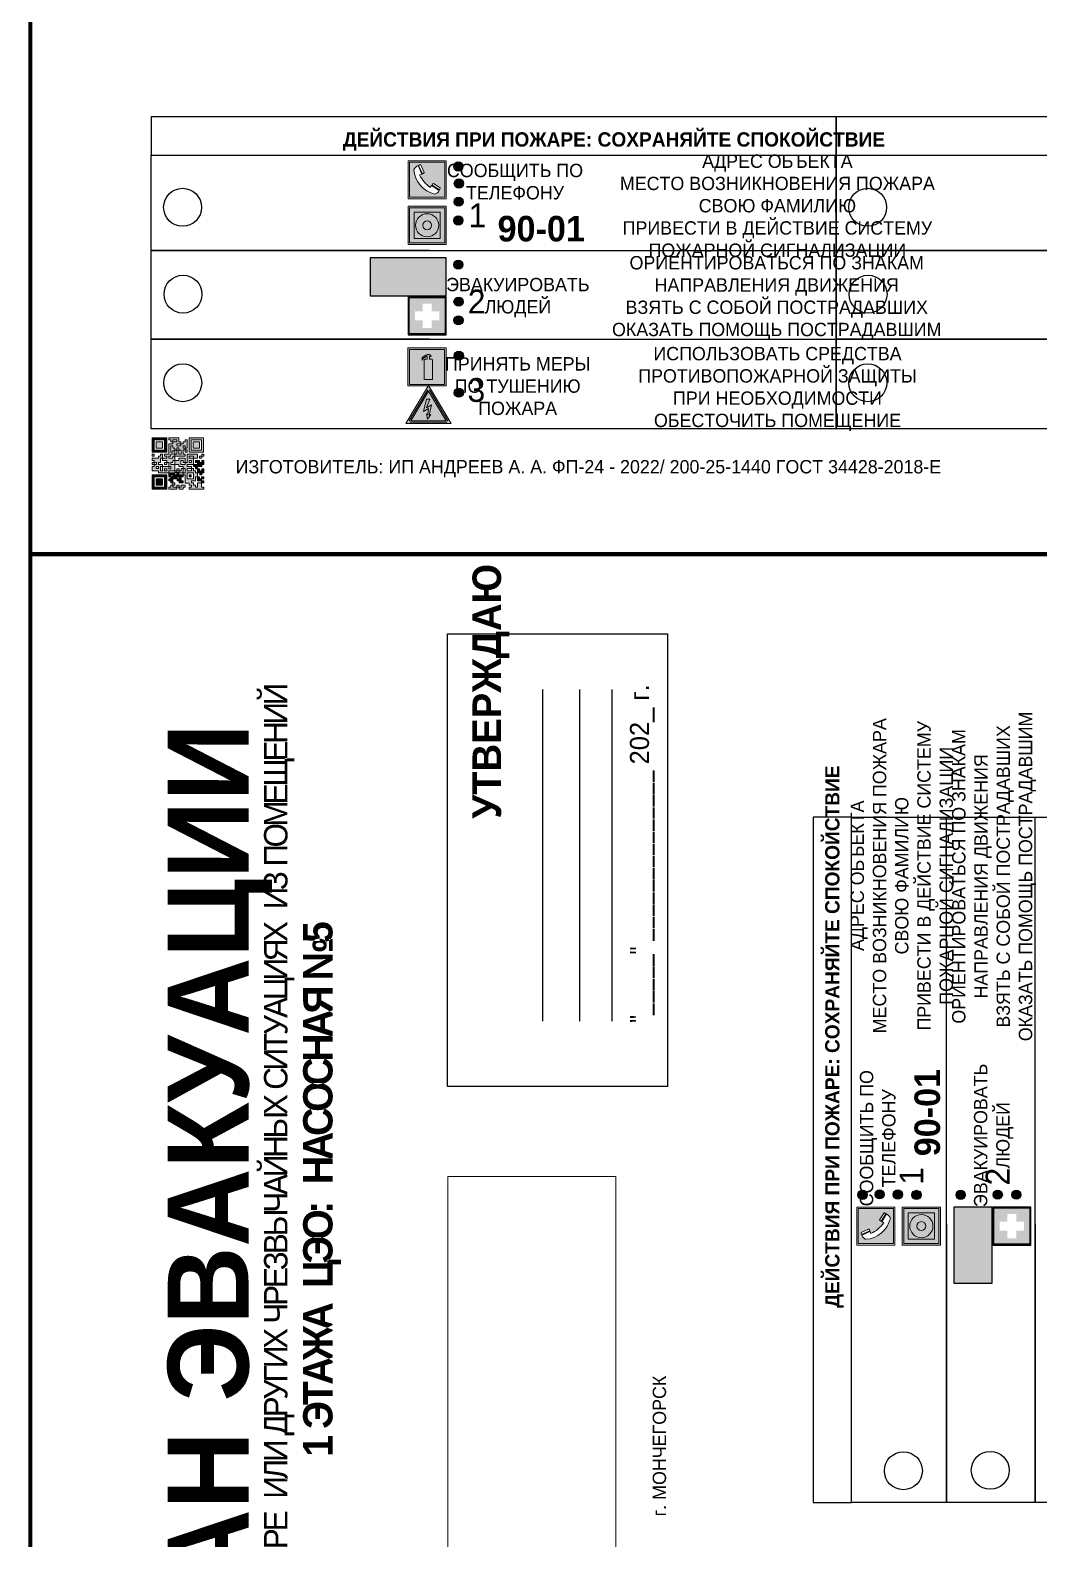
# Model space of a CAD drawing. Header units: millimetres. Extents: x 13114 to 67229, y 22859 to 38520.
# Drawn here: x 22290.7 to 22502.4, y 25255.2 to 25571.7 of the extents above; entities that cross this region are included whole.
import ezdxf

# ---------------------------------------------------------------- set-up
doc = ezdxf.new("R2010")
doc.units = ezdxf.units.MM
doc.styles.add('обычный', font='arial.ttf')
picture_1 = doc.add_image_def('image1.jpg', size_in_pixel=(337, 105))

# ---------------------------------------------------------------- blocks, each defined once
blk = doc.blocks.new('A$C456E1F9C')
at = {"lineweight": 5}
h = blk.add_hatch(color=242, dxfattribs=at)
h.paths.add_polyline_path([(0.51, -1.47), (0.51, -13.26), (12.29, -13.26), (12.29, -1.47)])
h.paths.add_polyline_path([(5.42, -4.95, -0.254479), (4.78, -5.4), (3.52, -2.53, -0.209735), (4.23, -2.4)], flags=16)
h.paths.add_polyline_path([(8.53, -8.6), (10.87, -10.17), (10.54, -10.76), (8.03, -9.13, -0.192251)], flags=16)
h.paths.add_polyline_path([(4.61, -5.49, 0.005518), (3.87, -5.72, 0.128647), (7.49, -10.01, 0.00809), (7.83, -9.33), (10.47, -10.97, -0.16736), (8.99, -12.25, -0.327862), (1.95, -3.95, -0.166952), (3.36, -2.62)], flags=16)
at = {"color": 242, "lineweight": 5}
for p, q in [((0, -13.77), (0, -0.97)), ((12.8, -0.97), (0, -0.97)), ((4.61, -5.49), (3.36, -2.62)), ((3.52, -2.53), (4.78, -5.4)), ((4.23, -2.4), (5.42, -4.95)), ((12.8, -13.77), (12.8, -0.97)), ((7.83, -9.33), (10.47, -10.97)), ((8.03, -9.13), (10.54, -10.76)), ((10.81, -10.12), (8.53, -8.6)), ((10.8, -10.3), (10.81, -10.12)), ((0, -13.77), (12.8, -13.77)), ((10.54, -10.76), (10.8, -10.3))]:
    blk.add_line(p, q, dxfattribs=at)
blk.add_lwpolyline([(0.51, -1.47), (12.29, -1.47), (12.29, -13.26), (0.51, -13.26)], close=True, dxfattribs=at)
for centre, radius, start, end in [((4.59, -5.34), 2.99, 114.2845, 152.1974), ((11.12, -3.31), 9.19, 183.9915, 256.6009), ((4.02, -3.27), 0.891, 76.3284, 123.7092), ((4.68, -4.59), 0.824, 276.9621, 334.0723), ((14.98, -39.1), 35.17, 107.1487, 108.4135), ((13.86, -0.94), 11.08, 205.5536, 234.8762), ((-13.31, 0.8), 23.44, 332.5487, 334.4027), ((8.94, -9.5), 0.989, 114.4092, 157.9388), ((7.87, -9.46), 3, 291.9291, 329.9329)]:
    blk.add_arc(centre, radius, start, end, dxfattribs=at)
blk = doc.blocks.new('A$C54414219')
at = {"true_color": 0xffffff}
h = blk.add_hatch(color=7, dxfattribs=at)
h.paths.add_polyline_path([(2.39, -9.45), (2.39, -18.3), (11.23, -18.3), (11.23, -9.45)], flags=0)
h.paths.add_polyline_path([(10.71, -13.87, -1), (2.92, -13.87, -1)], flags=0)
h.paths.add_polyline_path([(8.3, -13.87, -1), (5.33, -13.87, -1)], flags=0)
h.paths.add_polyline_path([(0.41, -7.47), (0.41, -20.27), (13.21, -20.27), (13.21, -7.47)])
h.paths.add_polyline_path([(0.92, -19.77), (12.71, -19.77), (12.71, -7.98), (0.92, -7.98)], flags=16)
h.paths.add_polyline_path([(11.23, -9.45), (11.23, -18.3), (2.39, -18.3), (2.39, -9.45)], flags=0)
at = {"lineweight": 5}
h = blk.add_hatch(color=242, dxfattribs=at)
h.paths.add_polyline_path([(12.71, -7.98), (0.92, -7.98), (0.92, -19.77), (12.71, -19.77)])
h.paths.add_polyline_path([(11.23, -18.3), (2.39, -18.3), (2.39, -9.45), (11.23, -9.45)], flags=16)
h.paths.add_polyline_path([(10.71, -13.87, -1), (2.92, -13.87, -1)], flags=0)
h.paths.add_polyline_path([(8.3, -13.87, -1), (5.33, -13.87, -1)], flags=0)
at = {"true_color": 0xffffff}
h = blk.add_hatch(color=7, dxfattribs=at)
h.paths.add_polyline_path([(2.39, -9.45), (2.39, -18.3), (11.23, -18.3), (11.23, -9.45)])
h.paths.add_polyline_path([(10.71, -13.87, -1), (2.92, -13.87, -1)], flags=16)
h.paths.add_polyline_path([(8.3, -13.87, -1), (5.33, -13.87, -1)], flags=0)
at = {"lineweight": 5}
h = blk.add_hatch(color=242, dxfattribs=at)
h.paths.add_polyline_path([(2.92, -13.87, 1), (10.71, -13.87, 1)])
h.paths.add_polyline_path([(8.3, -13.87, -1), (5.33, -13.87, -1)], flags=16)
at = {"color": 242, "lineweight": 5}
for p, q in [((0.41, -20.27), (0.41, -7.47)), ((0.41, -7.47), (13.21, -7.47)), ((0.41, -7.47), (13.21, -7.47)), ((13.21, -20.27), (13.21, -7.47)), ((0.41, -20.27), (13.21, -20.27))]:
    blk.add_line(p, q, dxfattribs=at)
for points in [[(0.92, -7.98), (12.71, -7.98), (12.71, -19.77), (0.92, -19.77)], [(2.39, -9.45), (11.23, -9.45), (11.23, -18.3), (2.39, -18.3)]]:
    blk.add_lwpolyline(points, close=True, dxfattribs=at)
for radius in [3.89, 1.49]:
    blk.add_circle((6.81, -13.87), radius, dxfattribs=at)
blk = doc.blocks.new('A$C32E8229D')
at = {"true_color": 0xffffff}
blk.add_hatch(color=7, dxfattribs=at).paths.add_polyline_path([(0, 0), (0, -8), (16, -8), (16, 0)])
h = blk.add_hatch(color=126)
h.paths.add_polyline_path([(0.2, -0.2), (15.8, -0.2), (15.8, -7.8), (0.2, -7.8)])
h.paths.add_polyline_path([(13.49, -2.05), (12.08, -2.05), (11.37, -2.63, 0.162397), (11.29, -2.84), (11.29, -3.63), (10.35, -3.63), (10.35, -4.05), (11.68, -4.05), (11.68, -3.48), (12.26, -4.28), (11.29, -5.1), (11.29, -6.78), (11.85, -6.78), (11.85, -5.44), (12.8, -4.64), (12.8, -5.94), (14.46, -5.94), (14.46, -5.39), (13.45, -5.39), (13.45, -3.97), (12.46, -2.59), (13.15, -2.59), (13.69, -3.34), (14.18, -3)], flags=16)
h.paths.add_polyline_path([(10.74, -1.82, 1), (11.8, -1.82, 1)], flags=16)
h.paths.add_polyline_path([(9.39, -3.59), (5.99, -3.59), (6.56, -3.03), (5.91, -3.03), (5.1, -3.83), (5.91, -4.64), (6.56, -4.64), (5.99, -4.09), (9.39, -4.09)], flags=16)
h.paths.add_polyline_path([(4.29, -1.08), (1.72, -1.08), (1.72, -6.6), (4.29, -6.6)], flags=16)
at = {"color": 126}
blk.add_lwpolyline([(16, -8), (0, -8), (0, 0), (16, 0)], close=True, dxfattribs=at)
blk = doc.blocks.new('A$C18900ED3')
h = blk.add_hatch(color=126)
h.paths.add_polyline_path([(-0.18, -0.18), (-7.02, -0.18), (-7.02, -7.02), (-0.18, -7.02)])
h.paths.add_polyline_path([(-5.89, -4.46), (-5.89, -2.77), (-4.46, -2.77), (-4.46, -1.31), (-2.77, -1.31), (-2.77, -2.77), (-1.33, -2.77), (-1.33, -4.46), (-2.77, -4.46), (-2.77, -5.89), (-4.46, -5.89), (-4.46, -4.46)], flags=16)
at = {"color": 126}
for p, q in [((-7.2, 0), (-7.2, -7.2)), ((0, 0), (-7.2, 0)), ((0, -7.2), (0, 0)), ((-7.02, -7.02), (-7.02, -0.18)), ((-7.02, -0.18), (-0.18, -0.18)), ((-0.18, -0.18), (-0.18, -7.02)), ((-7.2, -7.2), (0, -7.2)), ((-0.18, -7.02), (-7.02, -7.02))]:
    blk.add_line(p, q, dxfattribs=at)
blk = doc.blocks.new('A$C3E6D3DDE')
at = {"lineweight": 5}
h = blk.add_hatch(color=40, dxfattribs=at)
h.paths.add_polyline_path([(24.1, 1.45), (16.46, -11.35), (31.74, -11.35)])
h.paths.add_polyline_path([(24.09, -0.46), (30.03, -10.41), (18.14, -10.41)], flags=16)
h.paths.add_polyline_path([(24.54, -3.08), (23.41, -6.02), (25.13, -5.01), (24.33, -8.5), (24.82, -8.27), (23.79, -9.86), (23.4, -8.04), (23.8, -8.43), (24.04, -6.29), (22.39, -7.25), (23.44, -3.08)], flags=0)
h = blk.add_hatch(color=256, dxfattribs=at)
h.paths.add_polyline_path([(24.37, 0.03, 0.567511), (23.82, 0.03), (17.59, -10.4, 0.582454), (17.86, -10.88), (30.32, -10.88, 0.582149), (30.6, -10.4)])
h.paths.add_polyline_path([(24.09, -0.46), (18.14, -10.41), (30.03, -10.41)], flags=16)
h.paths.add_polyline_path([(24.54, -3.08), (23.41, -6.02), (25.13, -5.01), (24.33, -8.5), (24.82, -8.27), (23.79, -9.86), (23.4, -8.04), (23.8, -8.43), (24.04, -6.29), (22.39, -7.25), (23.44, -3.08)], flags=0)
h = blk.add_hatch(color=40, dxfattribs=at)
h.paths.add_polyline_path([(24.09, -0.46), (18.14, -10.41), (30.03, -10.41)])
h.paths.add_polyline_path([(24.82, -8.27), (23.79, -9.86), (23.4, -8.04), (23.8, -8.43), (24.04, -6.29), (22.39, -7.25), (23.44, -3.08), (24.54, -3.08), (23.41, -6.02), (25.13, -5.01), (24.33, -8.5)], flags=16)
at = {"color": 40, "lineweight": 5}
for p, q in [((16.46, -11.35), (24.1, 1.45)), ((24.1, 1.45), (31.74, -11.35))]:
    blk.add_line(p, q, dxfattribs=at)
at = {"lineweight": 5}
for p, q in [((17.59, -10.4), (23.82, 0.03)), ((24.37, 0.03), (30.6, -10.4)), ((18.14, -10.41), (24.09, -0.46)), ((23.44, -3.08), (22.39, -7.25)), ((23.41, -6.02), (24.54, -3.08)), ((25.13, -5.01), (23.41, -6.02)), ((24.54, -3.08), (23.44, -3.08)), ((24.09, -0.46), (30.03, -10.41)), ((24.33, -8.5), (25.13, -5.01)), ((22.39, -7.25), (24.04, -6.29)), ((23.8, -8.43), (23.4, -8.04)), ((23.4, -8.04), (23.79, -9.86)), ((23.79, -9.86), (24.82, -8.27)), ((24.04, -6.29), (23.8, -8.43)), ((24.82, -8.27), (24.33, -8.5)), ((17.86, -10.88), (30.32, -10.88)), ((18.14, -10.41), (30.03, -10.41))]:
    blk.add_line(p, q, dxfattribs=at)
at = {"color": 50, "lineweight": 5}
blk.add_line((31.74, -11.35), (16.46, -11.35), dxfattribs=at)
blk = doc.blocks.new('QR')
at = {"lineweight": 0}
h = blk.add_hatch(color=256, dxfattribs=at)
h.dxf.hatch_style = 1
h.paths.add_polyline_path([(9241.16, 2687.38), (9242.01, 2687.38), (9242.01, 2687.83), (9241.59, 2687.83), (9241.59, 2688.68), (9239.45, 2688.68), (9239.45, 2688.25), (9239.86, 2688.25), (9239.86, 2687.83), (9240.29, 2687.83), (9240.29, 2688.25), (9241.16, 2688.25), (9241.16, 2687.83), (9240.29, 2687.83), (9240.29, 2687.38), (9239.45, 2687.38), (9239.45, 2685.22), (9238.57, 2685.22), (9238.57, 2684.8), (9239.02, 2684.8), (9239.02, 2684.37), (9238.13, 2684.37), (9238.13, 2683.92), (9239.02, 2683.92), (9239.02, 2683.5), (9239.44, 2683.5), (9239.44, 2682.64), (9239.87, 2682.64), (9239.87, 2682.18), (9239.44, 2682.18), (9239.44, 2682.64), (9238.13, 2682.64), (9238.13, 2681.76), (9237.71, 2681.76), (9237.71, 2682.64), (9238.13, 2682.64), (9238.13, 2683.07), (9237.27, 2683.07), (9237.27, 2683.51), (9237.71, 2683.51), (9237.71, 2684.37), (9238.13, 2684.37), (9238.13, 2685.22), (9237.71, 2685.22), (9237.71, 2684.8), (9237.28, 2684.8), (9237.28, 2684.38), (9235.98, 2684.38), (9235.98, 2683.92), (9236.4, 2683.92), (9236.4, 2683.49), (9236.84, 2683.49), (9236.84, 2683.07), (9236.4, 2683.07), (9236.4, 2682.64), (9235.98, 2682.64), (9235.98, 2681.76), (9237.29, 2681.76), (9237.29, 2681.33), (9239.43, 2681.33), (9239.43, 2681.76), (9240.74, 2681.76), (9240.74, 2683.05), (9239.87, 2683.05), (9239.87, 2683.5), (9240.29, 2683.5), (9240.29, 2683.91), (9240.74, 2683.91), (9240.74, 2684.81), (9240.29, 2684.81), (9240.29, 2684.79), (9240.29, 2684.37), (9239.45, 2684.37), (9239.45, 2684.8), (9239.87, 2684.8), (9239.87, 2685.21), (9240.74, 2685.21), (9240.74, 2686.1), (9240.29, 2686.1), (9240.29, 2685.64), (9239.86, 2685.64), (9239.86, 2686.95), (9240.29, 2686.95), (9240.29, 2686.52), (9240.74, 2686.52), (9240.74, 2686.1), (9241.16, 2686.1), (9241.16, 2686.53), (9241.59, 2686.53), (9241.59, 2686.1), (9242.02, 2686.1), (9242.02, 2685.21), (9241.59, 2685.21), (9241.59, 2686.1), (9241.16, 2686.1), (9241.16, 2685.21), (9240.74, 2685.21), (9240.74, 2684.81), (9242.89, 2684.81), (9242.89, 2685.22), (9242.47, 2685.22), (9242.47, 2686.11), (9242.89, 2686.11), (9242.89, 2686.52), (9242.46, 2686.52), (9242.46, 2686.95), (9242.89, 2686.95), (9242.89, 2686.52), (9243.32, 2686.52), (9243.32, 2688.26), (9242.9, 2688.26), (9242.9, 2687.83), (9242.47, 2687.83), (9242.47, 2687.38), (9242.01, 2687.38), (9242.01, 2686.94), (9241.16, 2686.94)])
h.paths.add_polyline_path([(9239.02, 2682.18), (9239.02, 2681.76), (9238.54, 2681.76), (9238.54, 2682.18)], flags=16)
h.paths.add_polyline_path([(9237.27, 2682.65), (9237.27, 2682.19), (9236.83, 2682.19), (9236.83, 2682.65)], flags=16)
h = blk.add_hatch(color=256, dxfattribs=at)
h.dxf.hatch_style = 1
h.paths.add_polyline_path([(9238.15, 2687.83), (9236.83, 2687.83), (9236.83, 2686.52), (9238.15, 2686.52)], flags=0)
h.paths.add_polyline_path([(9239.01, 2685.65), (9239.01, 2688.68), (9235.98, 2688.68), (9235.98, 2685.65)])
h.paths.add_polyline_path([(9236.41, 2686.1), (9236.41, 2688.26), (9238.56, 2688.26), (9238.56, 2686.1)], flags=16)
h.paths.add_polyline_path([(9236.83, 2686.52), (9236.83, 2687.83), (9238.15, 2687.83), (9238.15, 2686.52)], flags=0)
h = blk.add_hatch(color=256, dxfattribs=at)
h.dxf.hatch_style = 1
h.paths.add_polyline_path([(9238.15, 2686.52), (9238.15, 2687.83), (9236.83, 2687.83), (9236.83, 2686.52)])
h.paths.add_polyline_path([(9245.91, 2686.52), (9245.91, 2687.83), (9244.59, 2687.83), (9244.59, 2686.52)], flags=0)
h.paths.add_polyline_path([(9246.77, 2685.65), (9246.77, 2688.68), (9243.74, 2688.68), (9243.74, 2685.65)])
h.paths.add_polyline_path([(9244.17, 2686.1), (9244.17, 2688.26), (9246.32, 2688.26), (9246.32, 2686.1)], flags=16)
h.paths.add_polyline_path([(9244.59, 2686.52), (9244.59, 2687.83), (9245.91, 2687.83), (9245.91, 2686.52)], flags=0)
h = blk.add_hatch(color=256, dxfattribs=at)
h.dxf.hatch_style = 1
h.paths.add_polyline_path([(9240.75, 2681.76), (9240.75, 2681.35), (9241.17, 2681.35), (9241.17, 2681.76)])
h.paths.add_polyline_path([(9241.6, 2682.18), (9241.17, 2682.18), (9241.17, 2681.76), (9241.6, 2681.76)])
h.paths.add_polyline_path([(9242.47, 2681.34), (9242.47, 2682.19), (9242.02, 2682.19), (9242.02, 2681.76), (9241.6, 2681.76), (9241.6, 2681.34)])
h.paths.add_polyline_path([(9239.87, 2678.3), (9239.44, 2678.3), (9239.44, 2677.89), (9241.17, 2677.89), (9241.17, 2678.3), (9240.28, 2678.3), (9240.28, 2678.73), (9239.87, 2678.73)])
h.paths.add_polyline_path([(9240.75, 2678.73), (9240.75, 2679.19), (9240.28, 2679.19), (9240.28, 2678.73)])
h.paths.add_polyline_path([(9241.6, 2678.73), (9241.17, 2678.73), (9241.17, 2678.3), (9241.6, 2678.3)])
h.paths.add_polyline_path([(9242.02, 2678.3), (9241.6, 2678.3), (9241.6, 2677.89), (9242.48, 2677.89), (9242.48, 2678.31), (9242.9, 2678.31), (9242.9, 2678.73), (9242.02, 2678.73)])
h.paths.add_polyline_path([(9246.36, 2684.37), (9246.36, 2684.79), (9245.93, 2684.79), (9245.93, 2684.37)])
h.paths.add_polyline_path([(9246.78, 2685.2), (9246.36, 2685.2), (9246.36, 2684.79), (9246.78, 2684.79)])
h.paths.add_polyline_path([(9245.91, 2687.83), (9244.59, 2687.83), (9244.59, 2686.52), (9245.91, 2686.52)])
h = blk.add_hatch(color=256, dxfattribs=at)
h.dxf.hatch_style = 1
h.paths.add_polyline_path([(9243.32, 2686.11), (9242.89, 2686.11), (9242.89, 2685.64), (9243.32, 2685.64)])
h.paths.add_polyline_path([(9239.02, 2683.07), (9239.02, 2683.5), (9238.56, 2683.5), (9238.56, 2683.07)])
h.paths.add_polyline_path([(9236.4, 2684.8), (9236.4, 2685.22), (9235.98, 2685.22), (9235.98, 2684.8)])
h.paths.add_polyline_path([(9236.4, 2683.07), (9236.4, 2683.49), (9235.98, 2683.49), (9235.98, 2683.07)])
h = blk.add_hatch(color=256, dxfattribs=at)
h.dxf.hatch_style = 1
h.paths.add_polyline_path([(9243.32, 2682.64), (9243.32, 2683.07), (9244.62, 2683.07), (9244.62, 2684.37), (9243.74, 2684.37), (9243.74, 2684.8), (9244.62, 2684.8), (9244.62, 2684.37), (9245.48, 2684.37), (9245.48, 2685.22), (9243.32, 2685.22), (9243.32, 2683.5), (9242.89, 2683.5), (9242.89, 2683.06), (9242.01, 2683.06), (9242.01, 2683.91), (9242.47, 2683.91), (9242.47, 2683.5), (9242.89, 2683.5), (9242.89, 2684.38), (9241.59, 2684.38), (9241.59, 2683.91), (9240.74, 2683.91), (9240.74, 2683.05), (9241.59, 2683.05), (9241.59, 2682.64), (9242.47, 2682.64), (9242.47, 2682.19), (9242.91, 2682.19), (9242.91, 2681.34), (9242.48, 2681.34), (9242.48, 2680.91), (9242.91, 2680.91), (9242.91, 2679.17), (9243.75, 2679.17), (9243.75, 2678.73), (9244.2, 2678.73), (9244.2, 2678.3), (9243.75, 2678.3), (9243.75, 2677.88), (9246.78, 2677.88), (9246.78, 2678.3), (9246.35, 2678.3), (9246.35, 2679.19), (9245.48, 2679.19), (9245.48, 2678.31), (9245.05, 2678.31), (9245.05, 2678.73), (9244.62, 2678.73), (9244.62, 2679.19), (9244.2, 2679.19), (9244.2, 2679.61), (9245.05, 2679.61), (9245.05, 2680.46), (9245.48, 2680.46), (9245.48, 2681.34), (9245.04, 2681.34), (9245.04, 2681.76), (9244.63, 2681.76), (9244.63, 2682.19), (9244.21, 2682.19), (9244.21, 2681.76), (9243.32, 2681.76), (9243.32, 2682.19), (9244.21, 2682.19), (9244.21, 2682.64)])
h.paths.add_polyline_path([(9243.75, 2683.49), (9243.75, 2683.92), (9244.21, 2683.92), (9244.21, 2683.49)], flags=16)
h.paths.add_polyline_path([(9243.32, 2681.34), (9244.63, 2681.34), (9244.63, 2680.04), (9243.32, 2680.04)], flags=16)
h.paths.add_polyline_path([(9243.76, 2680.89), (9244.18, 2680.89), (9244.18, 2680.48), (9243.76, 2680.48)], flags=0)
h = blk.add_hatch(color=256, dxfattribs=at)
h.dxf.hatch_style = 1
h.paths.add_polyline_path([(9235.98, 2680.9), (9235.98, 2677.86), (9239.02, 2677.86), (9239.02, 2680.9)])
h.paths.add_polyline_path([(9238.57, 2680.48), (9238.57, 2678.32), (9236.41, 2678.32), (9236.41, 2680.48)], flags=16)
h.paths.add_polyline_path([(9238.15, 2680.05), (9238.15, 2678.74), (9236.83, 2678.74), (9236.83, 2680.05)], flags=0)
h = blk.add_hatch(color=256, dxfattribs=at)
h.dxf.hatch_style = 1
h.paths.add_polyline_path([(9242.02, 2680.46), (9242.48, 2680.46), (9242.48, 2680.91), (9241.58, 2680.91), (9241.58, 2681.35), (9241.17, 2681.35), (9241.17, 2680.91), (9240.75, 2680.91), (9240.75, 2681.33), (9239.43, 2681.33), (9239.43, 2680.46), (9239.86, 2680.46), (9239.86, 2680.92), (9240.3, 2680.92), (9240.3, 2680.46), (9239.86, 2680.46), (9239.86, 2680.04), (9239.44, 2680.04), (9239.44, 2679.62), (9239.86, 2679.62), (9239.86, 2679.19), (9240.29, 2679.19), (9240.29, 2680.03), (9241.18, 2680.03), (9241.18, 2680.47), (9241.6, 2680.47), (9241.6, 2680.03), (9241.18, 2680.03), (9241.18, 2679.61), (9241.6, 2679.61), (9241.6, 2679.19), (9242.47, 2679.19), (9242.47, 2679.6), (9242.02, 2679.6)])
h = blk.add_hatch(color=256, dxfattribs=at)
h.dxf.hatch_style = 1
h.paths.add_polyline_path([(9244.18, 2680.48), (9244.18, 2680.89), (9243.76, 2680.89), (9243.76, 2680.48)])
h = blk.add_hatch(color=256, dxfattribs=at)
h.dxf.hatch_style = 1
h.paths.add_polyline_path([(9246.36, 2683.07), (9246.78, 2683.07), (9246.78, 2683.92), (9246.36, 2683.92), (9246.36, 2683.49), (9245.92, 2683.49), (9245.92, 2683.92), (9245.06, 2683.92), (9245.06, 2683.49), (9245.48, 2683.49), (9245.48, 2683.07), (9244.62, 2683.07), (9244.62, 2682.65), (9245.05, 2682.65), (9245.05, 2682.18), (9245.48, 2682.18), (9245.48, 2682.65), (9246.36, 2682.65)])
h.paths.add_polyline_path([(9246.78, 2682.18), (9246.36, 2682.18), (9246.36, 2681.75), (9245.92, 2681.75), (9245.92, 2682.18), (9245.48, 2682.18), (9245.48, 2681.34), (9245.48, 2681.34), (9245.94, 2681.34), (9245.94, 2680.91), (9246.36, 2680.91), (9246.36, 2681.34), (9246.78, 2681.34)])
h = blk.add_hatch(color=256, dxfattribs=at)
h.dxf.hatch_style = 1
h.paths.add_polyline_path([(9238.15, 2680.05), (9236.83, 2680.05), (9236.83, 2678.74), (9238.15, 2678.74)])
h = blk.add_hatch(color=256, dxfattribs=at)
h.dxf.hatch_style = 1
h.paths.add_polyline_path([(9245.93, 2680.04), (9245.93, 2680.46), (9245.48, 2680.46), (9245.48, 2679.62), (9246.35, 2679.62), (9246.35, 2680.04)])
h.paths.add_polyline_path([(9246.78, 2680.04), (9246.78, 2680.46), (9246.35, 2680.46), (9246.35, 2680.04)])
h.paths.add_polyline_path([(9246.78, 2679.18), (9246.78, 2679.62), (9246.35, 2679.62), (9246.35, 2679.18)])
for points in [[(9237.71, 2685.22), (9238.13, 2685.22), (9238.13, 2684.37), (9237.71, 2684.37), (9237.71, 2683.51), (9237.27, 2683.51), (9237.27, 2683.07), (9238.13, 2683.07), (9238.13, 2682.64), (9237.71, 2682.64), (9237.71, 2681.76), (9238.13, 2681.76), (9238.13, 2682.64), (9239.44, 2682.64), (9239.44, 2683.5), (9239.02, 2683.5), (9239.02, 2683.07), (9238.56, 2683.07), (9238.56, 2683.5), (9239.02, 2683.5), (9239.02, 2683.92), (9238.13, 2683.92), (9238.13, 2684.37), (9239.02, 2684.37), (9239.02, 2684.8), (9238.57, 2684.8), (9238.57, 2685.22), (9239.45, 2685.22), (9239.45, 2687.38), (9240.29, 2687.38), (9240.29, 2687.83), (9239.86, 2687.83), (9239.86, 2688.25), (9239.45, 2688.25), (9239.45, 2688.68), (9241.59, 2688.68), (9241.59, 2687.83), (9242.01, 2687.83), (9242.01, 2687.38), (9242.47, 2687.38), (9242.47, 2687.83), (9242.9, 2687.83), (9242.9, 2688.26), (9243.32, 2688.26), (9243.32, 2686.52), (9242.89, 2686.52), (9242.89, 2686.11), (9243.32, 2686.11), (9243.32, 2685.64), (9242.89, 2685.64), (9242.89, 2686.11), (9242.47, 2686.11), (9242.47, 2685.22), (9242.89, 2685.22), (9242.89, 2684.81), (9240.74, 2684.81), (9240.74, 2683.91), (9241.59, 2683.91), (9241.59, 2684.38), (9242.89, 2684.38), (9242.89, 2683.5), (9242.47, 2683.5), (9242.47, 2683.91), (9242.01, 2683.91), (9242.01, 2683.06), (9242.89, 2683.06), (9242.89, 2683.5), (9243.32, 2683.5), (9243.32, 2685.22), (9245.48, 2685.22), (9245.48, 2684.37), (9244.62, 2684.37), (9244.62, 2683.07), (9245.48, 2683.07), (9245.48, 2683.49), (9245.06, 2683.49), (9245.06, 2683.92), (9245.92, 2683.92), (9245.92, 2683.49), (9246.36, 2683.49), (9246.36, 2683.92), (9246.78, 2683.92), (9246.78, 2683.07), (9246.36, 2683.07), (9246.36, 2682.65), (9245.48, 2682.65), (9245.48, 2682.18), (9245.92, 2682.18), (9245.92, 2681.75), (9246.36, 2681.75), (9246.36, 2682.18), (9246.78, 2682.18), (9246.78, 2681.34), (9246.36, 2681.34), (9246.36, 2680.91), (9245.94, 2680.91), (9245.94, 2681.34), (9245.48, 2681.34), (9245.48, 2680.46), (9245.93, 2680.46), (9245.93, 2680.04), (9246.35, 2680.04), (9246.35, 2680.46), (9246.78, 2680.46), (9246.78, 2680.04), (9246.78, 2680.04), (9246.35, 2680.04), (9246.35, 2679.62), (9246.78, 2679.62), (9246.78, 2679.18), (9246.35, 2679.18), (9246.35, 2678.3), (9246.78, 2678.3), (9246.78, 2677.88), (9243.75, 2677.88), (9243.75, 2678.3), (9244.2, 2678.3), (9244.2, 2678.73), (9243.75, 2678.73), (9243.75, 2679.17), (9242.91, 2679.17), (9242.91, 2680.91), (9242.48, 2680.91), (9242.48, 2680.46), (9242.02, 2680.46), (9242.02, 2679.6), (9242.47, 2679.6), (9242.47, 2679.19), (9241.6, 2679.19), (9241.6, 2679.61), (9241.18, 2679.61), (9241.18, 2680.03), (9240.29, 2680.03), (9240.29, 2679.19), (9240.75, 2679.19), (9240.75, 2678.73), (9240.28, 2678.73), (9240.28, 2678.3), (9241.17, 2678.3), (9241.17, 2678.73), (9241.6, 2678.73), (9241.6, 2678.3), (9242.02, 2678.3), (9242.02, 2678.73), (9242.9, 2678.73), (9242.9, 2678.31), (9242.48, 2678.31), (9242.48, 2677.89), (9241.6, 2677.89), (9241.6, 2678.3), (9241.17, 2678.3), (9241.17, 2677.89), (9239.44, 2677.89), (9239.44, 2678.3), (9239.87, 2678.3), (9239.87, 2678.73), (9240.28, 2678.73), (9240.28, 2679.19), (9240.29, 2679.19), (9239.86, 2679.19), (9239.86, 2679.62), (9239.44, 2679.62), (9239.44, 2680.04), (9239.86, 2680.04), (9239.86, 2680.46), (9239.43, 2680.46), (9239.43, 2681.33), (9237.29, 2681.33), (9237.29, 2681.76), (9235.98, 2681.76), (9235.98, 2682.64), (9236.4, 2682.64), (9236.4, 2683.07), (9235.98, 2683.07), (9235.98, 2683.49), (9236.4, 2683.49), (9236.4, 2683.92), (9235.98, 2683.92), (9235.98, 2684.38), (9237.28, 2684.38), (9237.28, 2684.8), (9237.71, 2684.8), (9237.71, 2685.22), (9237.92, 2685.22)], [(9240.74, 2685.21), (9239.87, 2685.21), (9239.87, 2684.8), (9239.45, 2684.8), (9239.45, 2684.37), (9240.29, 2684.37), (9240.29, 2684.79), (9240.29, 2684.81), (9240.74, 2684.81), (9240.74, 2685.21), (9239.87, 2685.21)], [(9240.74, 2686.1), (9240.74, 2686.52), (9240.29, 2686.52), (9240.29, 2686.95), (9239.86, 2686.95), (9239.86, 2685.64), (9240.29, 2685.64), (9240.29, 2686.1), (9240.74, 2686.1), (9240.74, 2686.52)], [(9244.62, 2684.37), (9244.62, 2684.8), (9243.74, 2684.8), (9243.74, 2684.37), (9244.62, 2684.37)], [(9240.74, 2683.05), (9240.74, 2681.76), (9239.43, 2681.76), (9239.43, 2681.33), (9240.75, 2681.33), (9240.75, 2681.35), (9240.75, 2680.91), (9241.17, 2680.91), (9241.17, 2681.35), (9241.58, 2681.35), (9241.58, 2680.91), (9242.48, 2680.91), (9242.48, 2681.34), (9242.91, 2681.34), (9242.91, 2682.19), (9242.47, 2682.19), (9242.47, 2682.64), (9241.59, 2682.64), (9241.59, 2683.05), (9240.74, 2683.05)], [(9239.86, 2680.46), (9239.86, 2680.92), (9240.3, 2680.92), (9240.3, 2680.46), (9239.86, 2680.46)], [(9240.74, 2683.91), (9240.29, 2683.91), (9240.29, 2683.5), (9239.87, 2683.5), (9239.87, 2683.05), (9240.74, 2683.05), (9240.74, 2683.91)], [(9241.6, 2681.76), (9242.02, 2681.76), (9242.02, 2682.19), (9242.47, 2682.19), (9242.47, 2681.34), (9241.6, 2681.34), (9241.6, 2681.76)], [(9244.62, 2683.07), (9243.32, 2683.07), (9243.32, 2682.64), (9244.21, 2682.64), (9244.21, 2682.19), (9243.32, 2682.19), (9243.32, 2681.76), (9244.21, 2681.76), (9244.21, 2682.19), (9244.63, 2682.19), (9244.63, 2681.76), (9245.04, 2681.76), (9245.04, 2681.34), (9245.48, 2681.34)], [(9245.48, 2682.18), (9245.05, 2682.18), (9245.05, 2682.65), (9244.62, 2682.65), (9244.62, 2683.07)], [(9245.48, 2682.18), (9245.48, 2681.34)], [(9245.48, 2680.46), (9245.05, 2680.46), (9245.05, 2679.61), (9244.2, 2679.61), (9244.2, 2679.19), (9244.62, 2679.19), (9244.62, 2678.73), (9245.05, 2678.73), (9245.05, 2678.31), (9245.48, 2678.31), (9245.48, 2679.19), (9246.35, 2679.19), (9246.35, 2679.07)], [(9246.35, 2679.62), (9245.48, 2679.62), (9245.48, 2680.46)], [(9245.48, 2680.46), (9245.48, 2679.62), (9246.35, 2679.62), (9246.35, 2680.04), (9245.93, 2680.04), (9245.93, 2680.46), (9245.48, 2680.46), (9245.48, 2679.62)], [(9246.35, 2679.62), (9246.35, 2679.18)]]:
    blk.add_lwpolyline(points, dxfattribs=at)
for points in [[(9235.98, 2685.65), (9239.01, 2685.65), (9239.01, 2688.68), (9235.98, 2688.68)], [(9236.41, 2688.26), (9238.56, 2688.26), (9238.56, 2686.1), (9236.41, 2686.1)], [(9236.83, 2687.83), (9238.15, 2687.83), (9238.15, 2686.52), (9236.83, 2686.52)], [(9240.29, 2687.83), (9241.16, 2687.83), (9241.16, 2688.25), (9240.29, 2688.25)], [(9240.29, 2688.25), (9241.16, 2688.25), (9241.16, 2687.83), (9240.29, 2687.83)], [(9242.01, 2687.38), (9241.16, 2687.38), (9241.16, 2686.94), (9242.01, 2686.94)], [(9241.16, 2687.38), (9242.01, 2687.38), (9242.01, 2686.94), (9241.16, 2686.94)], [(9243.74, 2685.65), (9246.77, 2685.65), (9246.77, 2688.68), (9243.74, 2688.68)], [(9244.17, 2688.26), (9246.32, 2688.26), (9246.32, 2686.1), (9244.17, 2686.1)], [(9244.59, 2687.83), (9245.91, 2687.83), (9245.91, 2686.52), (9244.59, 2686.52)], [(9235.98, 2684.8), (9236.4, 2684.8), (9236.4, 2685.22), (9235.98, 2685.22)], [(9241.16, 2686.1), (9240.74, 2686.1), (9240.74, 2685.21), (9241.16, 2685.21)], [(9241.16, 2686.53), (9241.59, 2686.53), (9241.59, 2686.1), (9241.16, 2686.1)], [(9241.59, 2686.1), (9242.02, 2686.1), (9242.02, 2685.21), (9241.59, 2685.21)], [(9242.89, 2686.52), (9242.46, 2686.52), (9242.46, 2686.95), (9242.89, 2686.95)], [(9245.93, 2684.79), (9246.36, 2684.79), (9246.36, 2684.37), (9245.93, 2684.37)], [(9246.36, 2685.2), (9246.78, 2685.2), (9246.78, 2684.79), (9246.36, 2684.79)], [(9235.98, 2677.86), (9239.02, 2677.86), (9239.02, 2680.9), (9235.98, 2680.9)], [(9236.4, 2683.07), (9236.84, 2683.07), (9236.84, 2683.49), (9236.4, 2683.49)], [(9236.83, 2682.19), (9237.27, 2682.19), (9237.27, 2682.65), (9236.83, 2682.65)], [(9238.54, 2682.18), (9239.02, 2682.18), (9239.02, 2681.76), (9238.54, 2681.76)], [(9239.44, 2682.64), (9239.87, 2682.64), (9239.87, 2682.18), (9239.44, 2682.18)], [(9240.75, 2681.76), (9241.17, 2681.76), (9241.17, 2681.35), (9240.75, 2681.35)], [(9241.17, 2682.18), (9241.6, 2682.18), (9241.6, 2681.76), (9241.17, 2681.76)], [(9243.32, 2680.04), (9244.63, 2680.04), (9244.63, 2681.34), (9243.32, 2681.34)], [(9243.75, 2683.92), (9244.21, 2683.92), (9244.21, 2683.49), (9243.75, 2683.49)], [(9243.76, 2680.89), (9244.18, 2680.89), (9244.18, 2680.48), (9243.76, 2680.48)], [(9236.41, 2680.48), (9238.57, 2680.48), (9238.57, 2678.32), (9236.41, 2678.32)], [(9236.83, 2680.05), (9238.15, 2680.05), (9238.15, 2678.74), (9236.83, 2678.74)], [(9241.18, 2680.03), (9241.6, 2680.03), (9241.6, 2680.47), (9241.18, 2680.47)]]:
    blk.add_lwpolyline(points, close=True, dxfattribs=at)
blk = doc.blocks.new('A$C3AD82952')
at = {"true_color": 0xf5f5ff}
h = blk.add_hatch(color=7, dxfattribs=at)
h.dxf.hatch_style = 1
h.paths.add_polyline_path([(8.21, 8.73, 0.414214), (7.89, 9.05), (7.22, 9.05), (7.22, 9.92), (7.59, 9.92, 1), (7.57, 10.36), (7.22, 10.36), (7.22, 10.6), (6.43, 10.6), (6.43, 10.36), (6.01, 10.36), (4.74, 9.59), (4.74, 8.69), (4.98, 8.73), (4.98, 9.26), (6.12, 9.91), (6.43, 9.91), (6.43, 9.05), (5.76, 9.05, 0.414214), (5.44, 8.73), (5.44, 2.2), (8.21, 2.2)], flags=0)
h.paths.add_polyline_path([(12.8, 12.8), (0, 12.8), (0, 0), (12.8, 0)])
h.paths.add_polyline_path([(0.51, 12.29), (12.29, 12.29), (12.29, 0.51), (0.51, 0.51)], flags=16)
h.paths.add_polyline_path([(4.74, 9.59), (6.01, 10.36), (6.43, 10.36), (6.43, 10.6), (7.22, 10.6), (7.22, 10.36), (7.59, 10.36, -0.94586), (7.59, 9.92), (7.22, 9.92), (7.22, 9.05), (7.89, 9.05, -0.414214), (8.21, 8.73), (8.21, 2.2), (5.44, 2.2), (5.44, 8.73, -0.414214), (5.76, 9.05), (6.43, 9.05), (6.43, 9.91), (6.12, 9.91), (4.98, 9.26), (4.98, 8.73), (4.74, 8.69)], flags=0)
h = blk.add_hatch(color=242)
h.dxf.hatch_style = 1
h.paths.add_polyline_path([(12.29, 12.29), (0.51, 12.29), (0.51, 0.51), (12.29, 0.51)])
h.paths.add_polyline_path([(4.74, 8.69), (4.74, 9.59), (6.01, 10.36), (6.43, 10.36), (6.43, 10.6), (7.22, 10.6), (7.22, 10.36), (7.59, 10.36, -0.94586), (7.59, 9.92), (7.22, 9.92), (7.22, 9.05), (7.89, 9.05, -0.414214), (8.21, 8.73), (8.21, 2.2), (5.44, 2.2), (5.44, 8.73, -0.414214), (5.76, 9.05), (6.43, 9.05), (6.43, 9.91), (6.12, 9.91), (4.98, 9.26), (4.98, 8.73)], flags=16)
h = blk.add_hatch(color=7, dxfattribs=at)
h.dxf.hatch_style = 1
h.paths.add_polyline_path([(8.21, 8.73, 0.414214), (7.89, 9.05), (7.22, 9.05), (7.22, 9.92), (7.59, 9.92, 1), (7.57, 10.36), (7.22, 10.36), (7.22, 10.6), (6.43, 10.6), (6.43, 10.36), (6.01, 10.36), (4.74, 9.59), (4.74, 8.69), (4.98, 8.73), (4.98, 9.26), (6.12, 9.91), (6.43, 9.91), (6.43, 9.05), (5.76, 9.05, 0.414214), (5.44, 8.73), (5.44, 2.2), (8.21, 2.2)])
at = {"color": 242, "lineweight": 5}
for p, q in [((0, 0), (0, 12.8)), ((0, 12.8), (12.8, 12.8)), ((6.01, 10.36), (4.74, 9.59)), ((6.01, 10.36), (6.43, 10.36)), ((7.22, 10.6), (6.43, 10.6)), ((6.43, 10.6), (6.43, 10.36)), ((7.22, 10.36), (7.22, 10.6)), ((7.59, 10.36), (7.22, 10.36)), ((12.8, 0), (12.8, 12.8)), ((4.74, 9.59), (4.74, 8.69)), ((4.74, 8.69), (4.98, 8.73)), ((4.98, 9.26), (6.12, 9.91)), ((4.98, 8.73), (4.98, 9.26)), ((5.44, 2.2), (5.44, 8.73)), ((5.76, 9.05), (6.43, 9.05)), ((6.12, 9.91), (6.43, 9.91)), ((6.43, 9.91), (6.43, 9.05)), ((7.22, 9.05), (7.22, 9.92)), ((7.59, 9.92), (7.22, 9.92)), ((7.89, 9.05), (7.22, 9.05)), ((8.21, 2.2), (8.21, 8.73)), ((0, 0), (12.8, 0)), ((5.44, 2.2), (8.21, 2.2))]:
    blk.add_line(p, q, dxfattribs=at)
blk.add_lwpolyline([(0.51, 12.29), (12.29, 12.29), (12.29, 0.51), (0.51, 0.51)], close=True, dxfattribs=at)
for centre, radius, start, end in [((7.58, 10.14), 0.223, 273.1875, 86.8125), ((5.76, 8.73), 0.32, 90, 180), ((7.89, 8.73), 0.32, 0, 90)]:
    blk.add_arc(centre, radius, start, end, dxfattribs=at)

msp = doc.modelspace()

# ---------------------------------------------------------------- hatches: boundary and pattern name
at = {"lineweight": 0}
h = msp.add_hatch(color=256, dxfattribs=at)
h.dxf.hatch_style = 1
h.paths.add_polyline_path([(22381.55, 25543.12, 1), (22379.62, 25543.12, 1)])
h = msp.add_hatch(color=256, dxfattribs=at)
h.dxf.hatch_style = 1
h.paths.add_polyline_path([(22381.65, 25539.54, 1), (22379.72, 25539.54, 1)])
h = msp.add_hatch(color=256, dxfattribs=at)
h.dxf.hatch_style = 1
h.paths.add_polyline_path([(22381.61, 25535.73, 1), (22379.68, 25535.73, 1)])
h = msp.add_hatch(color=256, dxfattribs=at)
h.dxf.hatch_style = 1
h.paths.add_polyline_path([(22381.53, 25531.8, 1), (22379.6, 25531.8, 1)])
h = msp.add_hatch(color=256, dxfattribs=at)
h.dxf.hatch_style = 1
h.paths.add_polyline_path([(22381.54, 25522.53, 1), (22379.61, 25522.53, 1)])
h = msp.add_hatch(color=256, dxfattribs=at)
h.dxf.hatch_style = 1
h.paths.add_polyline_path([(22381.58, 25514.75, 1), (22379.65, 25514.75, 1)])
h = msp.add_hatch(color=256, dxfattribs=at)
h.dxf.hatch_style = 1
h.paths.add_polyline_path([(22381.58, 25510.85, 1), (22379.64, 25510.85, 1)])
h = msp.add_hatch(color=256, dxfattribs=at)
h.dxf.hatch_style = 1
h.paths.add_polyline_path([(22381.64, 25503.43, 1), (22379.7, 25503.43, 1)])
h = msp.add_hatch(color=256, dxfattribs=at)
h.dxf.hatch_style = 1
h.paths.add_polyline_path([(22381.64, 25495.66, 1), (22379.71, 25495.66, 1)])
h = msp.add_hatch(color=256, dxfattribs=at)
h.dxf.hatch_style = 1
h.paths.add_polyline_path([(22465.4, 25326.41, 1), (22465.4, 25328.34, 1)])
h = msp.add_hatch(color=256, dxfattribs=at)
h.dxf.hatch_style = 1
h.paths.add_polyline_path([(22468.98, 25326.51, 1), (22468.98, 25328.44, 1)])
h = msp.add_hatch(color=256, dxfattribs=at)
h.dxf.hatch_style = 1
h.paths.add_polyline_path([(22472.8, 25326.47, 1), (22472.8, 25328.4, 1)])
h = msp.add_hatch(color=256, dxfattribs=at)
h.dxf.hatch_style = 1
h.paths.add_polyline_path([(22476.72, 25326.39, 1), (22476.72, 25328.32, 1)])
h = msp.add_hatch(color=256, dxfattribs=at)
h.dxf.hatch_style = 1
h.paths.add_polyline_path([(22485.99, 25326.4, 1), (22485.99, 25328.33, 1)])
h = msp.add_hatch(color=256, dxfattribs=at)
h.dxf.hatch_style = 1
h.paths.add_polyline_path([(22493.77, 25326.44, 1), (22493.77, 25328.37, 1)])
h = msp.add_hatch(color=256, dxfattribs=at)
h.dxf.hatch_style = 1
h.paths.add_polyline_path([(22497.67, 25326.43, 1), (22497.67, 25328.37, 1)])

# ---------------------------------------------------------------- linework, layer by layer
at = {"color": 6, "lineweight": 100}
for points in [[(22290.71, 25461.78), (22890.71, 25461.78), (22890.71, 25856.78), (22290.71, 25856.78)], [(22290.71, 25066.78), (22890.71, 25066.78), (22890.71, 25461.78), (22290.71, 25461.78)]]:
    msp.add_lwpolyline(points, close=True, dxfattribs=at)
for points in [[(22316.07, 25545.48), (22459.84, 25545.48), (22459.84, 25553.53), (22316.07, 25553.53)], [(22459.84, 25545.48), (22603.61, 25545.48), (22603.61, 25553.53), (22459.84, 25553.53)], [(22316.07, 25545.48), (22459.84, 25545.48), (22459.84, 25488.08), (22316.07, 25488.08)], [(22459.84, 25545.48), (22603.61, 25545.48), (22603.61, 25488.08), (22459.84, 25488.08)], [(22378.28, 25350.08), (22378.28, 25445.08), (22424.48, 25445.08), (22424.48, 25350.08)], [(22463.05, 25262.86), (22463.05, 25406.63), (22455, 25406.63), (22455, 25262.86)], [(22463.05, 25262.86), (22463.05, 25406.63), (22520.45, 25406.63), (22520.45, 25262.86)]]:
    msp.add_lwpolyline(points, close=True)
for points in [[(22374.49, 25525.48), (22316.07, 25525.48), (22459.84, 25525.48)], [(22518.26, 25525.48), (22459.84, 25525.48), (22603.61, 25525.48)], [(22374.49, 25506.91), (22316.07, 25506.91), (22459.84, 25506.91)], [(22518.26, 25506.91), (22459.84, 25506.91), (22603.61, 25506.91)], [(22398.32, 25363.83), (22398.32, 25433.36)], [(22406.08, 25363.83), (22406.08, 25433.36)], [(22412.87, 25363.83), (22412.87, 25433.36)], [(22483.04, 25321.28), (22483.04, 25262.86), (22483.04, 25406.63)], [(22501.62, 25321.28), (22501.62, 25262.86), (22501.62, 25406.63)]]:
    msp.add_lwpolyline(points)
for centre, radius in [((22380.58, 25543.12), 0.966), ((22380.69, 25539.54), 0.966), ((22322.7, 25534.56), 3.98), ((22380.65, 25535.73), 0.966), ((22466.47, 25534.56), 3.98), ((22380.57, 25531.8), 0.966), ((22380.58, 25522.53), 0.966), ((22322.79, 25516.33), 3.98), ((22466.56, 25516.33), 3.98), ((22380.62, 25514.75), 0.966), ((22380.61, 25510.85), 0.966), ((22322.73, 25497.75), 3.98), ((22380.67, 25503.43), 0.966), ((22466.5, 25497.75), 3.98), ((22380.67, 25495.66), 0.966), ((22465.4, 25327.37), 0.966), ((22468.98, 25327.48), 0.966), ((22472.8, 25327.44), 0.966), ((22476.72, 25327.36), 0.966), ((22485.99, 25327.37), 0.966), ((22493.77, 25327.41), 0.966), ((22497.67, 25327.4), 0.966), ((22492.2, 25269.58), 3.98), ((22473.97, 25269.49), 3.98)]:
    msp.add_circle(centre, radius)

# ---------------------------------------------------------------- block references
for name, p, xscale, yscale, zscale in [('A$C456E1F9C', (22370.03, 25544.94), 0.625, 0.625, 0.625), ('A$C54414219', (22369.77, 25539.45), 0.625, 0.625, 0.625), ('A$C18900ED3', (22378.03, 25515.81), 1.111111111007631, 1.111111111007631, 1.111111111007631), ('A$C3AD82952', (22369.98, 25497.07), 0.625, 0.625, 0.625), ('A$C3E6D3DDE', (22359.26, 25496.26), 0.625, 0.625, 0.625)]:
    msp.add_blockref(name, p, dxfattribs=dict(xscale=xscale, yscale=yscale, zscale=zscale))
at = {"xscale": -1}
msp.add_blockref('A$C32E8229D', (22378.03, 25523.95), dxfattribs=at)
at = {"color": 22, "lineweight": 100, "true_color": 0xbb1e10}
msp.add_blockref('QR', (13080.35, 22797.54), dxfattribs=at)
at = {"rotation": 90}
for name, p, xscale, yscale, zscale in [('A$C456E1F9C', (22463.58, 25316.82), 0.625, 0.625, 0.625), ('A$C54414219', (22469.07, 25316.56), 0.625, 0.625, 0.625), ('A$C18900ED3', (22492.72, 25324.82), 1.111111111007631, 1.111111111007631, 1.111111111007631)]:
    msp.add_blockref(name, p, dxfattribs=dict(at, xscale=xscale, yscale=yscale, zscale=zscale))
at = {"xscale": -1, "rotation": 90}
msp.add_blockref('A$C32E8229D', (22484.57, 25324.82), dxfattribs=at)

# ---------------------------------------------------------------- texts
at = {"lineweight": 0, "attachment_point": 5, "style": 'обычный'}
for s, insert, char_height, width in [('{\\fProxima Nova Rg|b1|i0|c204|p2;ДЕЙСТВИЯ ПРИ ПОЖАРЕ: СОХРАНЯЙТЕ СПОКОЙСТВИЕ\\H1.6644x; }', (22413.24, 25548.36), 3, 175.1736), ('{\\fProxima Nova Rg|b0|i0|c204|p2;СООБЩИТЬ ПО \\PТЕЛЕФОНУ}', (22392.46, 25539.93), 2.8, 126.6484), ('\\pi-8.4,l8.4,t8.4;{\\fProxima Nova Rg|b0|i0|c204|p2;АДРЕС ОБЪЕКТА\\PМЕСТО ВОЗНИКНОВЕНИЯ ПОЖАРА \\PСВОЮ ФАМИЛИЮ\\PПРИВЕСТИ В ДЕЙСТВИЕ СИСТЕМУ \\PПОЖАРНОЙ СИГНАЛИЗАЦИИ}', (22447.53, 25534.49), 2.8, 126.6484), ('{\\fProxima Nova Rg|b0|i0|c204|p2;1\\H1.1667x; }', (22384.56, 25532.86), 5, 126.6484), ('{\\fProxima Nova Rg|b1|i0|c204|p2;\\H1.0714x;90-01\\fProxima Nova Rg|b0|i0|c204|p2;\\H0.93331x; \\H1.3449x; }', (22397.96, 25530.04), 5, 126.6484), ('\\pi-8.4,l8.4,t8.4;{\\fProxima Nova Rg|b0|i0|c204|p2;ОРИЕНТИРОВАТЬСЯ ПО ЗНАКАМ \\PНАПРАВЛЕНИЯ ДВИЖЕНИЯ\\PВЗЯТЬ С СОБОЙ ПОСТРАДАВШИХ\\PОКАЗАТЬ ПОМОЩЬ ПОСТРАДАВШИМ}', (22447.39, 25515.52), 2.8, 126.6484), ('{\\fProxima Nova Rg|b0|i0|c204|p2;ЭВАКУИРОВАТЬ \\PЛЮДЕЙ}', (22393.06, 25515.61), 2.8, 126.6484), ('{\\fProxima Nova Rg|b0|i0|c204|p2;2\\H1.1967x; }', (22384.41, 25514.78), 5, 126.6484), ('\\pi-8.4,l8.4,t8.4;{\\fProxima Nova Rg|b0|i0|c204|p2;ИСПОЛЬЗОВАТЬ СРЕДСТВА \\PПРОТИВОПОЖАРНОЙ ЗАЩИТЫ \\PПРИ НЕОБХОДИМОСТИ \\PОБЕСТОЧИТЬ ПОМЕЩЕНИЕ}', (22447.55, 25496.45), 2.8, 126.6484), ('{\\fProxima Nova Rg|b0|i0|c204|p2;ПРИНЯТЬ МЕРЫ \\PПО ТУШЕНИЮ \\PПОЖАРА}', (22393.02, 25497.03), 2.8, 126.6484), ('{\\fProxima Nova Rg|b0|i0|c204|p2;3\\H1.1967x; }', (22384.35, 25496.2), 5, 126.6484), ('\\pi-8.4,l8.4,t8.4;{\\fProxima Nova Rg|b0|i0|c204|p2;ИЗГОТОВИТЕЛЬ: ИП АНДРЕЕВ А. А.\\fProxima Nova Rg|b0|i0|c0|p2; \\fProxima Nova Rg|b0|i0|c204|p2;ФП-24 - 2022/ 200-25-1440 ГОСТ 34428-2018-Е\\H1.2266x; }', (22407.86, 25479.73), 2.8, 191.3484)]:
    msp.add_mtext(s, dxfattribs=dict(at, insert=insert, char_height=char_height, width=width))
at = {"lineweight": 0, "rotation": 90, "style": 'обычный'}
for s, insert, char_height, width, attachment_point in [('\\pi-18,l18,t18;{\\fProxima Nova Rg|b1|i0|c204|p2;УТВЕРЖДАЮ\\H1.1997x; }', (22387.4, 25433.02), 6, 126.6484, 5), ('{\\fArial Narrow|b0|i0|c204|p34;"_____" ______________ \\fProxima Nova Rg|b0|i0|c204|p2;202_ г. }', (22419.16, 25398.98), 4, 78.6503, 5), ('\\pi-8.4,l8.4,t8.4;{\\fProxima Nova Rg|b0|i0|c204|p2;АДРЕС ОБЪЕКТА\\PМЕСТО ВОЗНИКНОВЕНИЯ ПОЖАРА \\PСВОЮ ФАМИЛИЮ\\PПРИВЕСТИ В ДЕЙСТВИЕ СИСТЕМУ \\PПОЖАРНОЙ СИГНАЛИЗАЦИИ}', (22474.03, 25394.32), 2.8, 126.6484, 5), ('\\pi-8.4,l8.4,t8.4;{\\fProxima Nova Rg|b0|i0|c204|p2;ОРИЕНТИРОВАТЬСЯ ПО ЗНАКАМ \\PНАПРАВЛЕНИЯ ДВИЖЕНИЯ\\PВЗЯТЬ С СОБОЙ ПОСТРАДАВШИХ\\PОКАЗАТЬ ПОМОЩЬ ПОСТРАДАВШИМ}', (22493, 25394.18), 2.8, 126.6484, 5), ('{\\fProxima Nova Rg|b1|i0|c204|p2;ПЛАН ЭВАКУАЦИИ}', (22319.59, 25212.85), 16.94, 380.2954, 1), ('{\\fProxima Nova Rg|b1|i0|c204|p2;ДЕЙСТВИЯ ПРИ ПОЖАРЕ: СОХРАНЯЙТЕ СПОКОЙСТВИЕ\\H1.6644x; }', (22459.49, 25360.58), 3, 175.1736, 5), ('{\\fProxima Nova Rg|b0|i0|c204|p2;СООБЩИТЬ ПО \\PТЕЛЕФОНУ}', (22468.59, 25339.25), 2.8, 126.6484, 5), ('{\\fProxima Nova Rg|b1|i0|c204|p2;\\H1.0714x;90-01\\fProxima Nova Rg|b0|i0|c204|p2;\\H0.93331x; \\H1.3449x; }', (22479.01, 25344.63), 5, 126.6484, 5), ('{\\fProxima Nova Rg|b0|i0|c204|p2;ЭВАКУИРОВАТЬ \\PЛЮДЕЙ}', (22492.92, 25339.85), 2.8, 126.6484, 5), ('{\\fProxima Nova Rg|b0|i0|c204|p2;1\\H1.1667x; }', (22475.66, 25331.35), 5, 126.6484, 5), ('{\\fProxima Nova Rg|b0|i0|c204|p2;2\\H1.1967x; }', (22493.74, 25331.2), 5, 126.6484, 5), ('\\pi-8.4,l8.4,t8.4;{\\fProxima Nova Rg|b0|i0|c204|p2;г. МОНЧЕГОРСК\\H1.1997x; }', (22422.78, 25274.68), 2.8, 126.6484, 5)]:
    msp.add_mtext(s, dxfattribs=dict(at, insert=insert, char_height=char_height, width=width, attachment_point=attachment_point))
at = {"color": 0, "lineweight": 0, "insert": (22339.65, 25328.25), "char_height": 6.16, "width": 345.8962, "attachment_point": 5, "rotation": 90, "style": 'обычный'}
msp.add_mtext('{\\fArial Black|b1|i0|c204|p34;\\H2x;\\T0.85;  \\fArial Narrow|b0|i0|c204|p34;\\H0.8x;\\W0.9;\\P\\fProxima Nova Rg|b0|i0|c204|p2;\\H0.5x;\\W1;\\C256;ПРИ ПОЖАРЕ  ИЛИ ДРУГИХ ЧРЕЗВЫЧАЙНЫХ СИТУАЦИЯХ  ИЗ ПОМЕЩЕНИЙ \\fProxima Nova Rg|b1|i0|c204|p2;\\H1.25x;\\P1 ЭТАЖА  ЦЭО: \\fProxima Nova Rg|b1|i0|c0|p2; \\fProxima Nova Rg|b1|i0|c204|p2;НАСОСНАЯ №5}', dxfattribs=at)

# ---------------------------------------------------------------- pictures from other files: only their frames are drawn
at = {"color": 7, "lineweight": 0, "true_color": 0xf5f5ff}
image = msp.add_image(picture_1, insert=(22413.63, 25218.1), size_in_units=(113.11, 35.24), rotation=90, dxfattribs=at)
image.dxf.flags = 7

doc.saveas('drawing.dxf')
